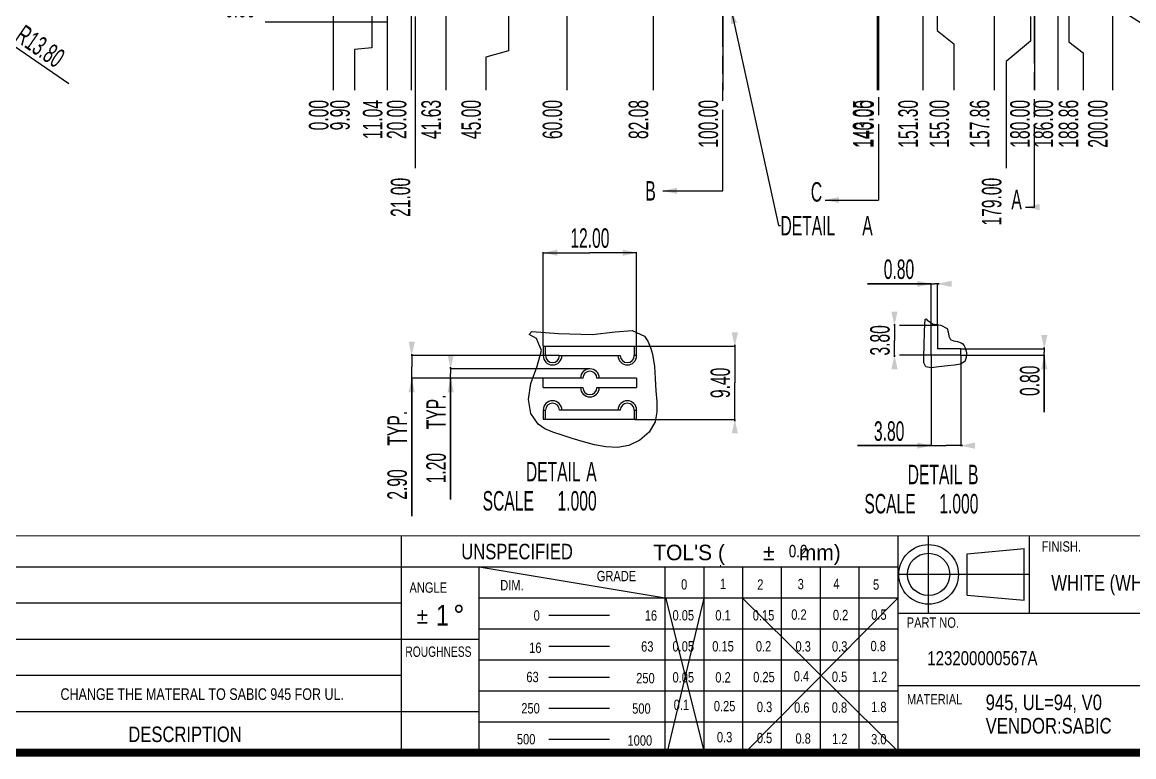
# Model space of a CAD drawing. Header units: millimetres. Extents: x -1 to 407, y -1 to 283.
# Drawn here: x 147.9 to 290.6, y -0.5 to 93.8 of the extents above; entities that cross this region are included whole.
import ezdxf
from ezdxf.enums import TextEntityAlignment as Align

# ---------------------------------------------------------------- set-up
doc = ezdxf.new("R2010")
doc.units = ezdxf.units.MM
doc.header["$LTSCALE"] = 23.1
doc.linetypes.add('PHANTOM', pattern=[0.8, 0.45, -0.05, 0.1, -0.05, 0.1, -0.05])
doc.layers.get('0').update_dxf_attribs({"linetype": 'CONTINUOUS'})
doc.layers.add('_754668', color=7, linetype='CONTINUOUS')
doc.layers.add('DEFAULT_3', color=7, linetype='PHANTOM')
doc.styles.get("Standard").update_dxf_attribs({"font": 'txt', "width": 0.6})
doc.styles.add('TEXTSTYLE_11', font='gdt', dxfattribs={"width": 1.166667})
doc.styles.add('TEXTSTYLE_2', font='txt', dxfattribs={"width": 0.8})
doc.styles.add('TEXTSTYLE_5', font='txt', dxfattribs={"width": 1.011905})
doc.styles.add('TEXTSTYLE_6', font='gdt', dxfattribs={"width": 1.011905})
doc.styles.add('TEXTSTYLE_7', font='txt', dxfattribs={"width": 0.741644})
doc.styles.add('TEXTSTYLE_8', font='txt', dxfattribs={"width": 0.833333})
doc.styles.add('TEXTSTYLE_9', font='gdt', dxfattribs={"width": 0.833333})
doc.dimstyles.new('DIMSTYLE_2', dxfattribs={"dimtxt": 2.5, "dimasz": 1.8, "dimexe": 0.05, "dimexo": 0.0625, "dimtad": 0, "dimtih": 1, "dimtoh": 1, "dimlfac": 2, "dimzin": 0, "dimdsep": 46, "dimtxsty": 'Standard', "dimblk": '_FILLED', "dimblk1": '_FILLED', "dimblk2": '_FILLED', "dimcen": 0.09, "dimadec": 0, "dimazin": 0, "dimtp": 0.01, "dimtm": 0.01, "dimtfac": 1, "dimtofl": 0, "dimtmove": 0, "dimatfit": 3, "dimldrblk": '_FILLED', "dimfxl": 1, "dimtolj": 1, "dimtzin": 0, "dimarcsym": 0})
doc.dimstyles.new('DIMSTYLE_3', dxfattribs={"dimtxt": 2.5, "dimasz": 1.8, "dimexe": 0.05, "dimexo": 0.0625, "dimtad": 1, "dimlfac": 2, "dimzin": 0, "dimdsep": 46, "dimtxsty": 'Standard', "dimblk": '_FILLED', "dimblk1": '_FILLED', "dimblk2": '_FILLED', "dimcen": 0.09, "dimadec": 0, "dimazin": 0, "dimtp": 0.01, "dimtm": 0.01, "dimtfac": 1, "dimtofl": 0, "dimtmove": 0, "dimatfit": 3, "dimldrblk": '_FILLED', "dimfxl": 1, "dimtolj": 1, "dimtzin": 0, "dimarcsym": 0})
doc.dimstyles.new('DIMSTYLE_5', dxfattribs={"dimtxt": 2.5, "dimasz": 1.8, "dimexe": 0.05, "dimexo": 0.0625, "dimtad": 1, "dimzin": 0, "dimdsep": 46, "dimtxsty": 'Standard', "dimblk": '_FILLED', "dimblk1": '_FILLED', "dimblk2": '_FILLED', "dimcen": 0.09, "dimadec": 0, "dimazin": 0, "dimtp": 0.01, "dimtm": 0.01, "dimtfac": 1, "dimtofl": 0, "dimtmove": 0, "dimatfit": 3, "dimldrblk": '_FILLED', "dimfxl": 1, "dimtolj": 1, "dimtzin": 0, "dimarcsym": 0})
doc.dimstyles.get("Standard").update_dxf_attribs({"dimtxt": 2.5, "dimasz": 1.8, "dimexe": 0.05, "dimexo": 0.0625, "dimtad": 1, "dimzin": 0, "dimdsep": 46, "dimtxsty": 'Standard', "dimblk": '_FILLED', "dimblk1": '_FILLED', "dimblk2": '_FILLED', "dimcen": 0.09, "dimadec": 0, "dimazin": 0, "dimtol": 1, "dimtp": 0.01, "dimtm": 0.01, "dimtfac": 1, "dimtofl": 0, "dimtmove": 0, "dimatfit": 3, "dimldrblk": '_FILLED', "dimfxl": 1, "dimtolj": 1, "dimtzin": 0, "dimarcsym": 0})

# ---------------------------------------------------------------- blocks, each defined once
blk = doc.blocks.new('_FILLED')
at = {"color": 0, "linetype": 'ByBlock'}
blk.add_solid([(0, 0), (-1, 0.222), (-1, -0.222)], dxfattribs=at)
blk = doc.blocks.new('*D5')
at = {"color": 2, "linetype": 'Continuous'}
blk.add_line((138.08, 96.84), (153.91, 85.96), dxfattribs=at)
at = {"color": 2, "linetype": 'Continuous', "xscale": 1.8, "yscale": 1.8, "zscale": 1.8, "rotation": 145.5040011884}
blk.add_blockref('_FILLED', (138.08, 96.84), dxfattribs=at)
at = {"color": 2, "linetype": 'Continuous', "width": 0.6}
for s, p in [('4-', (144.38, 93.27)), ('R', (146.85, 91.57)), ('13.80', (148.08, 90.72))]:
    blk.add_text(s, height=2.5, rotation=-34.496, dxfattribs=at).set_placement(p)
blk = doc.blocks.new('*D14')
at = {"color": 2, "linetype": 'Continuous'}
blk.add_line((287.85, 100.69), (287.85, 85.1), dxfattribs=at)
at = {"color": 2, "linetype": 'Continuous', "width": 0.6}
blk.add_text('200.00', height=2.5, rotation=90, dxfattribs=at).set_placement((287.23, 83.85), align=Align.RIGHT)
blk = doc.blocks.new('*D15')
at = {"color": 2, "linetype": 'Continuous'}
blk.add_line((187.85, 100.69), (187.85, 85.1), dxfattribs=at)
at = {"color": 2, "linetype": 'Continuous', "width": 0.6}
blk.add_text('0.00', height=2.5, rotation=90, dxfattribs=at).set_placement((187.23, 83.85), align=Align.RIGHT)
blk = doc.blocks.new('*D16')
at = {"color": 2, "linetype": 'Continuous'}
for p, q in [((192.8, 98.64), (192.8, 90.55)), ((192.8, 90.55), (190.59, 90.35)), ((190.59, 90.35), (190.59, 85.1))]:
    blk.add_line(p, q, dxfattribs=at)
at = {"color": 2, "linetype": 'Continuous', "width": 0.6}
blk.add_text('9.90', height=2.5, rotation=90, dxfattribs=at).set_placement((189.96, 83.85), align=Align.RIGHT)
blk = doc.blocks.new('*D17')
at = {"color": 2, "linetype": 'Continuous'}
blk.add_line((197.85, 118.87), (197.85, 85.1), dxfattribs=at)
at = {"color": 2, "linetype": 'Continuous', "width": 0.6}
blk.add_text('20.00', height=2.5, rotation=90, dxfattribs=at).set_placement((197.23, 83.85), align=Align.RIGHT)
blk = doc.blocks.new('*D18')
at = {"color": 2, "linetype": 'Continuous'}
for p, q in [((210.35, 102.04), (210.35, 90.16)), ((210.35, 90.16), (207.43, 89.34)), ((207.43, 89.34), (207.43, 85.1))]:
    blk.add_line(p, q, dxfattribs=at)
at = {"color": 2, "linetype": 'Continuous', "width": 0.6}
blk.add_text('45.00', height=2.5, rotation=90, dxfattribs=at).set_placement((206.8, 83.85), align=Align.RIGHT)
blk = doc.blocks.new('*D19')
at = {"color": 2, "linetype": 'Continuous'}
blk.add_line((237.85, 98.04), (237.85, 85.1), dxfattribs=at)
at = {"color": 2, "linetype": 'Continuous', "width": 0.6}
blk.add_text('100.00', height=2.5, rotation=90, dxfattribs=at).set_placement((237.23, 83.85), align=Align.RIGHT)
blk = doc.blocks.new('*D20')
at = {"color": 2, "linetype": 'Continuous'}
for p, q in [((265.35, 102.04), (265.35, 92.76)), ((265.35, 92.76), (267.52, 91.04)), ((267.52, 91.04), (267.52, 85.1))]:
    blk.add_line(p, q, dxfattribs=at)
at = {"color": 2, "linetype": 'Continuous', "width": 0.6}
blk.add_text('155.00', height=2.5, rotation=90, dxfattribs=at).set_placement((266.89, 83.85), align=Align.RIGHT)
blk = doc.blocks.new('*D21')
at = {"color": 2, "linetype": 'Continuous'}
blk.add_line((277.85, 119.62), (277.85, 85.1), dxfattribs=at)
at = {"color": 2, "linetype": 'Continuous', "width": 0.6}
blk.add_text('180.00', height=2.5, rotation=90, dxfattribs=at).set_placement((277.23, 83.85), align=Align.RIGHT)
blk = doc.blocks.new('*D22')
at = {"color": 2, "linetype": 'Continuous'}
for p, q in [((282.28, 98.92), (282.28, 91.32)), ((282.28, 91.32), (284.08, 89.89)), ((284.08, 89.89), (284.08, 85.1))]:
    blk.add_line(p, q, dxfattribs=at)
at = {"color": 2, "linetype": 'Continuous', "width": 0.6}
blk.add_text('188.86', height=2.5, rotation=90, dxfattribs=at).set_placement((283.46, 83.85), align=Align.RIGHT)
blk = doc.blocks.new('*D23')
at = {"color": 2, "linetype": 'Continuous'}
blk.add_line((257.85, 95.91), (257.85, 85.1), dxfattribs=at)
at = {"color": 2, "linetype": 'Continuous', "width": 0.6}
blk.add_text('140.00', height=2.5, rotation=90, dxfattribs=at).set_placement((257.23, 83.85), align=Align.RIGHT)
blk = doc.blocks.new('*D24')
at = {"color": 2, "linetype": 'Continuous'}
blk.add_line((217.85, 95.91), (217.85, 85.1), dxfattribs=at)
at = {"color": 2, "linetype": 'Continuous', "width": 0.6}
blk.add_text('60.00', height=2.5, rotation=90, dxfattribs=at).set_placement((217.23, 83.85), align=Align.RIGHT)
blk = doc.blocks.new('*D37')
at = {"color": 2, "linetype": 'Continuous'}
blk.add_line((263.5, 126.05), (263.5, 85.1), dxfattribs=at)
at = {"color": 2, "linetype": 'Continuous', "width": 0.6}
blk.add_text('151.30', height=2.5, rotation=90, dxfattribs=at).set_placement((262.88, 83.85), align=Align.RIGHT)
blk = doc.blocks.new('*D38')
at = {"color": 2, "linetype": 'Continuous'}
for p, q in [((259.38, 143.79), (259.38, 141.67)), ((259.38, 141.67), (257.66, 140.55)), ((257.66, 140.55), (257.66, 85.1))]:
    blk.add_line(p, q, dxfattribs=at)
at = {"color": 2, "linetype": 'Continuous', "width": 0.6}
blk.add_text('143.05', height=2.5, rotation=90, dxfattribs=at).set_placement((257.04, 83.85), align=Align.RIGHT)
blk = doc.blocks.new('*D39')
at = {"color": 2, "linetype": 'Continuous'}
for p, q in [((266.78, 136.92), (266.78, 133.65)), ((266.78, 133.65), (272.68, 115.63)), ((272.68, 115.63), (272.68, 85.1))]:
    blk.add_line(p, q, dxfattribs=at)
at = {"color": 2, "linetype": 'Continuous', "width": 0.6}
blk.add_text('157.86', height=2.5, rotation=90, dxfattribs=at).set_placement((272.05, 83.85), align=Align.RIGHT)
blk = doc.blocks.new('*D40')
at = {"color": 2, "linetype": 'Continuous'}
for p, q in [((208.67, 136.26), (208.67, 131.54)), ((208.67, 131.54), (202.28, 116.7)), ((202.28, 116.7), (202.28, 85.1))]:
    blk.add_line(p, q, dxfattribs=at)
at = {"color": 2, "linetype": 'Continuous', "width": 0.6}
blk.add_text('41.63', height=2.5, rotation=90, dxfattribs=at).set_placement((201.66, 83.85), align=Align.RIGHT)
blk = doc.blocks.new('*D41')
at = {"color": 2, "linetype": 'Continuous'}
blk.add_line((280.85, 131.49), (280.85, 85.1), dxfattribs=at)
at = {"color": 2, "linetype": 'Continuous', "width": 0.6}
blk.add_text('186.00', height=2.5, rotation=90, dxfattribs=at).set_placement((280.23, 83.85), align=Align.RIGHT)
blk = doc.blocks.new('*D49')
at = {"color": 2, "linetype": 'Continuous'}
blk.add_line((194.69, 93.85), (179.1, 93.85), dxfattribs=at)
at = {"color": 2, "linetype": 'Continuous', "width": 0.6}
blk.add_text('0.00', height=2.5, dxfattribs=at).set_placement((177.85, 94.47), align=Align.RIGHT)
blk = doc.blocks.new('*D83')
at = {"color": 2, "linetype": 'Continuous'}
for p, q in [((193.37, 123.49), (193.37, 113.69)), ((193.37, 113.69), (194.78, 113.69)), ((194.78, 113.69), (194.78, 85.1))]:
    blk.add_line(p, q, dxfattribs=at)
at = {"color": 2, "linetype": 'Continuous', "width": 0.6}
blk.add_text('11.04', height=2.5, rotation=90, dxfattribs=at).set_placement((194.16, 83.85), align=Align.RIGHT)
blk = doc.blocks.new('*D87')
at = {"color": 2, "linetype": 'Continuous'}
for p, q in [((216.83, 51.01), (197.87, 51.01)), ((197.92, 51.01), (197.92, 51.21)), ((197.92, 51.21), (197.92, 49.56)), ((197.92, 30.41), (197.92, 49.56)), ((214.73, 48.11), (197.87, 48.11)), ((197.92, 48.11), (197.92, 30.41))]:
    blk.add_line(p, q, dxfattribs=at)
at = {"color": 2, "linetype": 'Continuous', "xscale": 1.8, "yscale": 1.8, "zscale": 1.8}
for p, rotation in [((197.92, 51.01), 270), ((197.92, 48.11), 90)]:
    blk.add_blockref('_FILLED', p, dxfattribs=dict(at, rotation=rotation))
at = {"color": 2, "linetype": 'Continuous', "width": 0.6}
for s, p in [(' TYP.', (197.3, 43.91)), ('2.90', (197.3, 36.41))]:
    blk.add_text(s, height=2.5, rotation=90, dxfattribs=at).set_placement(p, align=Align.RIGHT)
blk = doc.blocks.new('*D88')
at = {"color": 2, "linetype": 'Continuous'}
for p, q in [((220.73, 49.31), (202.87, 49.31)), ((202.92, 49.31), (202.92, 49.51)), ((202.92, 49.51), (202.92, 48.71)), ((202.92, 32.51), (202.92, 48.71)), ((214.73, 48.11), (202.87, 48.11)), ((202.92, 48.11), (202.92, 32.51))]:
    blk.add_line(p, q, dxfattribs=at)
at = {"color": 2, "linetype": 'Continuous', "xscale": 1.8, "yscale": 1.8, "zscale": 1.8}
for p, rotation in [((202.92, 49.31), 270), ((202.92, 48.11), 90)]:
    blk.add_blockref('_FILLED', p, dxfattribs=dict(at, rotation=rotation))
at = {"color": 2, "linetype": 'Continuous', "width": 0.6}
for s, p in [(' TYP.', (202.3, 46.01)), ('1.20', (202.3, 38.51))]:
    blk.add_text(s, height=2.5, rotation=90, dxfattribs=at).set_placement(p, align=Align.RIGHT)
blk = doc.blocks.new('*D89')
at = {"color": 2, "linetype": 'Continuous'}
for p, q in [((214.79, 52.27), (214.79, 64.28)), ((214.79, 64.23), (220.79, 64.23)), ((226.79, 64.23), (220.79, 64.23)), ((226.79, 52.27), (226.79, 64.28))]:
    blk.add_line(p, q, dxfattribs=at)
at = {"color": 2, "linetype": 'Continuous', "xscale": 1.8, "yscale": 1.8, "zscale": 1.8, "rotation": 180}
blk.add_blockref('_FILLED', (214.79, 64.23), dxfattribs=at)
at = {"color": 2, "linetype": 'Continuous', "xscale": 1.8, "yscale": 1.8, "zscale": 1.8}
blk.add_blockref('_FILLED', (226.79, 64.23), dxfattribs=at)
at = {"color": 2, "linetype": 'Continuous', "width": 0.6}
blk.add_text('12.00', height=2.5, dxfattribs=at).set_placement((220.79, 64.86), align=Align.CENTER)
blk = doc.blocks.new('*D90')
at = {"color": 2, "linetype": 'Continuous'}
for p, q in [((226.55, 52.21), (239.44, 52.21)), ((239.39, 52.21), (239.39, 52.41)), ((239.39, 52.41), (239.39, 47.51)), ((239.39, 42.61), (239.39, 47.51)), ((226.55, 42.81), (239.44, 42.81)), ((239.39, 42.81), (239.39, 42.61))]:
    blk.add_line(p, q, dxfattribs=at)
at = {"color": 2, "linetype": 'Continuous', "xscale": 1.8, "yscale": 1.8, "zscale": 1.8}
for p, rotation in [((239.39, 52.21), 270), ((239.39, 42.81), 90)]:
    blk.add_blockref('_FILLED', p, dxfattribs=dict(at, rotation=rotation))
at = {"color": 2, "linetype": 'Continuous', "width": 0.6}
blk.add_text('9.40', height=2.5, rotation=90, dxfattribs=at).set_placement((238.77, 47.51), align=Align.CENTER)
blk = doc.blocks.new('*D91')
at = {"color": 2, "linetype": 'Continuous'}
for p, q in [((259.88, 54.87), (259.88, 55.07)), ((259.88, 55.07), (259.88, 52.97)), ((264.54, 54.87), (260.51, 54.87)), ((259.88, 50.87), (259.88, 52.97)), ((259.88, 51.07), (259.88, 50.87)), ((264.54, 51.07), (260.51, 51.07))]:
    blk.add_line(p, q, dxfattribs=at)
at = {"color": 2, "linetype": 'Continuous', "xscale": 1.8, "yscale": 1.8, "zscale": 1.8}
for p, rotation in [((259.88, 54.87), 270), ((259.88, 51.07), 90)]:
    blk.add_blockref('_FILLED', p, dxfattribs=dict(at, rotation=rotation))
at = {"color": 2, "linetype": 'Continuous', "width": 0.6}
blk.add_text('3.80', height=2.5, rotation=90, dxfattribs=at).set_placement((259.26, 52.97), align=Align.CENTER)
blk = doc.blocks.new('*D92')
at = {"color": 2, "linetype": 'Continuous'}
for p, q in [((264.6, 51.01), (264.6, 39.4)), ((268.4, 51.01), (268.4, 39.4)), ((264.6, 39.45), (255.15, 39.45)), ((255.15, 39.45), (266.5, 39.45)), ((268.6, 39.45), (266.5, 39.45)), ((268.4, 39.45), (268.6, 39.45))]:
    blk.add_line(p, q, dxfattribs=at)
at = {"color": 2, "linetype": 'Continuous', "xscale": 1.8, "yscale": 1.8, "zscale": 1.8}
blk.add_blockref('_FILLED', (264.6, 39.45), dxfattribs=at)
at = {"color": 2, "linetype": 'Continuous', "xscale": 1.8, "yscale": 1.8, "zscale": 1.8, "rotation": 180}
blk.add_blockref('_FILLED', (268.4, 39.45), dxfattribs=at)
at = {"color": 2, "linetype": 'Continuous', "width": 0.6}
blk.add_text('3.80', height=2.5, dxfattribs=at).set_placement((261.15, 40.07), align=Align.RIGHT)
blk = doc.blocks.new('*D93')
at = {"color": 2, "linetype": 'Continuous'}
for p, q in [((264.6, 60.23), (256.41, 60.23)), ((256.41, 60.23), (265, 60.23)), ((264.6, 54.93), (264.6, 60.28)), ((265.6, 60.23), (265, 60.23)), ((265.4, 54.93), (265.4, 60.28)), ((265.4, 60.23), (265.6, 60.23))]:
    blk.add_line(p, q, dxfattribs=at)
at = {"color": 2, "linetype": 'Continuous', "xscale": 1.8, "yscale": 1.8, "zscale": 1.8}
blk.add_blockref('_FILLED', (264.6, 60.23), dxfattribs=at)
at = {"color": 2, "linetype": 'Continuous', "xscale": 1.8, "yscale": 1.8, "zscale": 1.8, "rotation": 180}
blk.add_blockref('_FILLED', (265.4, 60.23), dxfattribs=at)
at = {"color": 2, "linetype": 'Continuous', "width": 0.6}
blk.add_text('0.80', height=2.5, dxfattribs=at).set_placement((262.41, 60.86), align=Align.RIGHT)
blk = doc.blocks.new('*D94')
at = {"color": 2, "linetype": 'Continuous'}
for p, q in [((268.46, 51.87), (279.16, 51.87)), ((279.11, 51.87), (279.11, 52.07)), ((279.11, 52.07), (279.11, 51.47)), ((279.11, 43.73), (279.11, 51.47)), ((268.46, 51.07), (279.16, 51.07)), ((279.11, 51.07), (279.11, 43.73))]:
    blk.add_line(p, q, dxfattribs=at)
at = {"color": 2, "linetype": 'Continuous', "xscale": 1.8, "yscale": 1.8, "zscale": 1.8}
for p, rotation in [((279.11, 51.87), 270), ((279.11, 51.07), 90)]:
    blk.add_blockref('_FILLED', p, dxfattribs=dict(at, rotation=rotation))
at = {"color": 2, "linetype": 'Continuous', "width": 0.6}
blk.add_text('0.80', height=2.5, rotation=90, dxfattribs=at).set_placement((278.48, 49.73), align=Align.RIGHT)
blk = doc.blocks.new('*D106')
at = {"color": 2, "linetype": 'Continuous'}
blk.add_line((198.35, 94.55), (198.35, 75.1), dxfattribs=at)
at = {"color": 2, "linetype": 'Continuous', "width": 0.6}
blk.add_text('21.00', height=2.5, rotation=90, dxfattribs=at).set_placement((197.73, 73.85), align=Align.RIGHT)
blk = doc.blocks.new('*D107')
at = {"color": 2, "linetype": 'Continuous'}
for p, q in [((277.35, 94.55), (277.35, 91.4)), ((277.35, 91.4), (274.23, 88.78)), ((274.23, 88.78), (274.23, 75.1))]:
    blk.add_line(p, q, dxfattribs=at)
at = {"color": 2, "linetype": 'Continuous', "width": 0.6}
blk.add_text('179.00', height=2.5, rotation=90, dxfattribs=at).set_placement((273.6, 73.85), align=Align.RIGHT)
blk = doc.blocks.new('*D115')
at = {"color": 2, "linetype": 'Continuous'}
blk.add_line((228.89, 143.87), (228.89, 85.1), dxfattribs=at)
at = {"color": 2, "linetype": 'Continuous', "width": 0.6}
blk.add_text('82.08', height=2.5, rotation=90, dxfattribs=at).set_placement((228.27, 83.85), align=Align.RIGHT)

msp = doc.modelspace()

# ---------------------------------------------------------------- linework, layer by layer
at = {"color": 7, "linetype": 'Continuous'}
for p, q in [((263.7525, 54.1949), (263.8055, 55.6891)), ((263.8055, 55.6891), (264.0102, 55.7195)), ((264.0102, 55.7195), (264.0233, 55.6776)), ((264.0233, 55.6776), (264.0374, 55.634)), ((224.0356, 54.0464), (226.2364, 54.2321)), ((226.2364, 54.2321), (227.7847, 53.5087)), ((264.0374, 55.634), (264.0532, 55.5906)), ((264.0532, 55.5906), (264.7696, 55.0825)), ((264.7696, 55.0825), (265.8288, 54.9196)), ((265.8288, 54.9196), (266.6296, 54.5171)), ((266.6296, 54.5171), (266.787, 54.0491)), ((213.003, 53.7184), (213.3377, 54.129)), ((213.2982, 53.5702), (213.003, 53.7184)), ((213.6313, 53.3956), (213.2982, 53.5702)), ((213.3377, 54.129), (216.7502, 53.8662)), ((213.9466, 53.1942), (213.6313, 53.3956)), ((214.5856, 51.6907), (213.9466, 53.1942)), ((216.7502, 53.8662), (221.0753, 53.7184)), ((221.0753, 53.7184), (224.0356, 54.0464)), ((227.7847, 53.5087), (228.2195, 52.8627)), ((228.2195, 52.8627), (228.5709, 52.065)), ((263.7096, 52.2413), (263.7525, 54.1949)), ((266.787, 54.0491), (266.8732, 53.5198)), ((266.8732, 53.5198), (267.059, 53.1001)), ((267.059, 53.1001), (267.4477, 52.9064)), ((267.4477, 52.9064), (267.9523, 52.8168)), ((267.9523, 52.8168), (268.4331, 52.6707)), ((214.0284, 49.6772), (214.5856, 51.6907)), ((228.5709, 52.065), (228.833, 51.2024)), ((263.634, 50.9919), (263.7096, 52.2413)), ((268.4331, 52.6707), (268.6493, 52.507)), ((268.6493, 52.507), (268.8188, 52.2871)), ((268.8188, 52.2871), (268.9483, 52.0266)), ((268.9483, 52.0266), (269.1089, 51.3994)), ((269.1089, 51.3994), (269.1007, 50.7735)), ((228.833, 51.2024), (229.096, 49.6143)), ((263.6495, 50.0937), (263.634, 50.9919)), ((263.9243, 49.579), (263.6495, 50.0937)), ((268.9054, 50.2661), (268.3633, 49.9042)), ((269.1007, 50.7735), (268.9054, 50.2661)), ((213.2127, 47.4283), (214.0284, 49.6772)), ((229.096, 49.6143), (229.1835, 48.0572)), ((264.599, 49.445), (263.9243, 49.579)), ((265.5681, 49.554), (264.599, 49.445)), ((266.6725, 49.7079), (265.5681, 49.554)), ((267.5819, 49.7747), (266.6725, 49.7079)), ((268.3633, 49.9042), (267.5819, 49.7747)), ((212.9228, 45.3921), (213.2127, 47.4283)), ((229.1835, 48.0572), (229.2524, 46.4848)), ((229.2524, 46.4848), (229.3648, 45.1294)), ((213.2288, 43.5808), (212.9228, 45.3921)), ((229.3648, 45.1294), (229.3911, 43.7837)), ((214.1562, 42.1866), (213.2288, 43.5808)), ((229.3911, 43.7837), (229.1475, 42.5011)), ((215.0179, 41.6053), (214.1562, 42.1866)), ((216.0269, 41.1754), (215.0179, 41.6053)), ((229.1475, 42.5011), (228.3838, 41.1933)), ((217.0916, 40.8238), (216.0269, 41.1754)), ((218.5343, 40.3656), (217.0916, 40.8238)), ((219.9524, 39.9388), (218.5343, 40.3656)), ((227.2077, 40.1438), (225.7928, 39.4609)), ((228.3838, 41.1933), (227.2077, 40.1438)), ((221.3898, 39.5658), (219.9524, 39.9388)), ((222.851, 39.2903), (221.3898, 39.5658)), ((224.3323, 39.2136), (222.851, 39.2903)), ((225.7928, 39.4609), (224.3323, 39.2136)), ((109.5174, 27.8823), (405.9954, 27.8944)), ((196.5977, 0), (196.5977, 27.8876)), ((260.3406, 0), (260.3406, 27.8876)), ((264.2554, 17.9277), (264.2554, 27.8876)), ((277.1925, 17.9277), (277.1925, 27.8876)), ((269.1961, 25.5636), (276.5285, 26.2276)), ((276.5285, 19.5877), (276.5285, 26.2276)), ((269.1961, 20.2517), (269.1961, 25.5636)), ((109.5409, 23.8988), (260.3406, 23.9036)), ((206.5575, 23.9036), (230.4611, 19.9197)), ((206.5575, 0), (206.5575, 23.9036)), ((230.4611, 0), (230.4611, 23.9036)), ((235.441, 0), (235.441, 23.9036)), ((240.421, 0), (240.421, 23.9036)), ((245.4009, 0), (245.4009, 23.9036)), ((250.3808, 0), (250.3808, 23.9036)), ((255.3607, 0), (255.3607, 23.9036)), ((277.1925, 22.9076), (260.3406, 22.9076)), ((269.1961, 20.2517), (276.5285, 19.5877)), ((139.0364, 19.2557), (196.5977, 19.2557)), ((206.5575, 19.9197), (260.3406, 19.9197)), ((230.5497, 19.8191), (235.4059, 0.2133)), ((235.3973, 19.8527), (230.6709, -0.0426)), ((240.4607, 19.793), (260.4243, 0.0854)), ((260.2323, 19.793), (240.5247, -0.1706)), ((215.5286, 17.6922), (223.3224, 17.6922)), ((260.3406, 17.9277), (325.4116, 17.9277)), ((206.5575, 15.9357), (260.3406, 15.9357)), ((139.0364, 14.6078), (206.5575, 14.6078)), ((215.5286, 13.7083), (223.3224, 13.7083)), ((206.5575, 11.9518), (260.3406, 11.9518)), ((139.0364, 9.9598), (196.5977, 9.9598)), ((215.5286, 9.7244), (223.3224, 9.7244)), ((260.3406, 8.6319), (325.4116, 8.6319)), ((206.5575, 7.9679), (260.3406, 7.9679)), ((215.5286, 5.7404), (223.3224, 5.7404)), ((139.0364, 5.3119), (206.5575, 5.3119)), ((206.5575, 3.9839), (260.3406, 3.9839)), ((215.5286, 1.7565), (223.3224, 1.7565))]:
    msp.add_line(p, q, dxfattribs=at)
at = {"color": 7, "linetype": 'Continuous', "const_width": 1.0331}
msp.add_lwpolyline([(0, 0), (405.9954, 0)], dxfattribs=at)
at = {"color": 7, "linetype": 'Continuous'}
for radius in [3.8276, 2.7193]:
    msp.add_circle((264.2554, 22.9076), radius, dxfattribs=at)
at = {"layer": '_754668', "color": 7, "linetype": 'Continuous'}
for p, q in [((264.6002, 51.0696), (264.6002, 54.8696)), ((265.4002, 54.8696), (264.6002, 54.8696)), ((265.4002, 54.8696), (265.4002, 51.8696)), ((214.7925, 52.2109), (214.7925, 51.0109)), ((214.7925, 52.2109), (226.7925, 52.2109)), ((215.0925, 51.0109), (215.0925, 52.2109)), ((226.4925, 52.2109), (226.4925, 51.0109)), ((226.7925, 51.0109), (226.7925, 52.2109)), ((268.4002, 51.8696), (265.4002, 51.8696)), ((268.4002, 51.0696), (268.4002, 51.8696)), ((215.0925, 51.0109), (214.7925, 51.0109)), ((216.8925, 51.0109), (224.6925, 51.0109)), ((226.7925, 51.0109), (226.4925, 51.0109)), ((268.4002, 51.0696), (264.6002, 51.0696)), ((214.7925, 46.9109), (214.7925, 48.1109)), ((219.8925, 48.1109), (214.7925, 48.1109)), ((226.7925, 48.1109), (221.6925, 48.1109)), ((226.7925, 48.1109), (226.7925, 46.9109)), ((214.7925, 46.9109), (219.8925, 46.9109)), ((221.6925, 46.9109), (226.7925, 46.9109)), ((214.7925, 44.0109), (214.7925, 42.8109)), ((214.7925, 44.0109), (215.0925, 44.0109)), ((226.7925, 42.8109), (214.7925, 42.8109)), ((215.0925, 42.8109), (215.0925, 44.0109)), ((224.6925, 44.0109), (216.8925, 44.0109)), ((226.4925, 44.0109), (226.7925, 44.0109)), ((226.4925, 44.0109), (226.4925, 42.8109)), ((226.7925, 42.8109), (226.7925, 44.0109))]:
    msp.add_line(p, q, dxfattribs=at)
for centre, radius, start, end in [((215.9925, 51.0109), 1.2, 180, 360), ((215.9925, 51.0109), 0.9, 180, 360), ((225.5925, 51.0109), 1.2, 180, 360), ((225.5925, 51.0109), 0.9, 180, 360), ((220.7925, 48.1109), 1.2, 0, 180), ((220.7925, 48.1109), 0.9, 0, 180), ((220.7925, 46.9109), 1.2, 180, 360), ((220.7925, 46.9109), 0.9, 180, 360), ((215.9925, 44.0109), 1.2, 0, 180), ((215.9925, 44.0109), 0.9, 0, 180), ((225.5925, 44.0109), 1.2, 0, 180), ((225.5925, 44.0109), 0.9, 0, 180)]:
    msp.add_arc(centre, radius, start, end, dxfattribs=at)
at = {"layer": 'DEFAULT_3', "color": 7, "linetype": 'PHANTOM'}
for p, q in [((237.8513, 72.1771), (237.8513, 215.6235)), ((277.8513, 70.0915), (277.8513, 215.6235)), ((257.8513, 99.2138), (257.8513, 70.9969))]:
    msp.add_line(p, q, dxfattribs=at)

# ---------------------------------------------------------------- texts
at = {"color": 7, "linetype": 'Continuous', "width": 0.6}
for s, p in [('B', (227.9061, 70.9271)), ('C', (249.1447, 70.7926)), ('A', (274.8834, 69.8119))]:
    msp.add_text(s, height=2.5, dxfattribs=at).set_placement(p)
at = {"color": 2, "linetype": 'Continuous', "width": 0.6}
for s, p in [('DETAIL ', (245.249, 66.4562)), ('A', (255.749, 66.4562))]:
    msp.add_text(s, height=2.5, dxfattribs=at).set_placement(p)
for s, p in [('DETAIL ', (220.1569, 34.8633)), ('A', (221.6569, 34.8633)), ('DETAIL ', (269.1574, 34.4925)), ('B', (270.6574, 34.4925)), ('SCALE ', (214.1569, 31.1133)), ('1.000', (221.6569, 31.1133)), ('SCALE ', (263.1574, 30.7425)), ('1.000', (270.6574, 30.7425))]:
    msp.add_text(s, height=2.5, dxfattribs=at).set_placement(p, align=Align.RIGHT)
at = {"color": 7, "linetype": 'Continuous', "style": 'TEXTSTYLE_2', "width": 0.8}
for s, height, p in [('FINISH.', 1.32798, (281.2904, 25.8382)), ('0.2', 1.60675, (247.5113, 25.1)), ('GRADE', 1.32798, (224.2037, 22.0357)), ('.', 1.328, (237.5651, 23.8985)), ('DIM.', 1.32798, (210.7818, 20.8594)), ('0', 1.328, (232.8915, 20.9597)), ('1', 1.328, (237.8775, 21.0326)), ('2', 1.328, (242.662, 20.9414)), ('3', 1.328, (247.8494, 21.0053)), ('4', 1.328, (252.4325, 21.0509)), ('5', 1.328, (257.5193, 20.9414)), ('0', 1.328, (213.9673, 16.9746)), ('16', 1.32798, (228.6231, 16.9746)), ('0.05', 1.32798, (232.7781, 16.9929)), ('0.1', 1.32798, (237.8775, 16.9929)), ('0.15', 1.32798, (243.0775, 16.9929)), ('0.2', 1.32798, (247.6228, 17.0852)), ('0.2', 1.32798, (252.9613, 17.0294)), ('0.5', 1.32798, (257.8844, 17.0749)), ('63', 1.32798, (228.1573, 12.9896)), ('0.05', 1.32798, (232.7781, 13.0089)), ('0.15', 1.32798, (237.8775, 13.0089)), ('0.2', 1.32798, (243.0775, 13.0089)), ('0.3', 1.32798, (248.1642, 12.9987)), ('0.3', 1.32798, (252.848, 12.9896)), ('0.8', 1.32798, (257.7963, 13.0443)), ('16', 1.32798, (213.7911, 12.8255)), ('63', 1.32798, (213.4259, 9.0684)), ('250', 1.32798, (227.918, 8.9225)), ('0.05', 1.32798, (232.7781, 9.025)), ('0.2', 1.32798, (237.8775, 9.025)), ('0.25', 1.32798, (243.1315, 9.0593)), ('0.4', 1.32798, (247.9376, 9.1687)), ('0.5', 1.32798, (252.8354, 9.1049)), ('1.2', 1.32798, (257.9599, 9.0866)), ('250', 1.32798, (213.1741, 5.0469)), ('500', 1.32798, (227.4018, 5.0195)), ('0.1', 1.32798, (232.5362, 5.4933)), ('0.25', 1.32798, (238.0789, 5.3296)), ('0.3', 1.32798, (243.2034, 5.2202)), ('0.6', 1.32798, (247.9879, 5.1472)), ('0.8', 1.32798, (252.8228, 5.1472)), ('1.8', 1.32798, (257.8718, 5.2202)), ('500', 1.32798, (212.6075, 1.0801)), ('1000', 1.32798, (227.2004, 0.916)), ('0.3', 1.32798, (238.0789, 1.3457)), ('0.5', 1.32798, (243.2034, 1.2362)), ('0.8', 1.32798, (248.1642, 1.1713)), ('1.2', 1.32798, (252.8606, 1.1257)), ('3.0', 1.32798, (257.8718, 1.0801))]:
    msp.add_text(s, height=height, dxfattribs=at).set_placement(p, align=Align.CENTER)
at = {"color": 7, "linetype": 'Continuous'}
for s, height, style, width, p in [('UNSPECIFIED', 1.991968, 'TEXTSTYLE_2', 0.8, (204.2791, 24.8509)), ("TOL'S (", 1.99197, 'TEXTSTYLE_5', 1.011905, (228.9195, 24.7324)), ('   mm)', 1.99197, 'TEXTSTYLE_5', 1.011905, (245.3532, 24.7324)), ('ANGLE', 1.32798, 'TEXTSTYLE_2', 0.8, (197.6311, 20.5558)), ('1', 2.656, 'TEXTSTYLE_8', 0.833333, (201.0464, 16.3408)), ('PART NO.', 1.32798, 'TEXTSTYLE_2', 0.8, (261.4544, 16.051)), ('ROUGHNESS', 1.32798, 'TEXTSTYLE_7', 0.741644, (197.1023, 12.3213)), ('MATERIAL', 1.32798, 'TEXTSTYLE_2', 0.8, (261.4873, 6.2041)), ('DESCRIPTION', 1.991968, 'TEXTSTYLE_2', 0.8, (161.5456, 1.3784))]:
    msp.add_text(s, height=height, dxfattribs=dict(at, style=style, width=width)).set_placement(p)
for s, height, style, p in [('`', 1.992, 'TEXTSTYLE_6', (243.0292, 24.7324)), ('~', 2.656, 'TEXTSTYLE_9', (203.2597, 16.3408)), ('`', 2, 'TEXTSTYLE_11', (198.5442, 16.597))]:
    msp.add_text(s, height=height, dxfattribs=dict(at, style=style)).set_placement(p)
at = {"color": 2, "linetype": 'Continuous', "style": 'TEXTSTYLE_2', "width": 0.8}
for s, p in [('WHITE (WH9A311)', (280.0079, 20.8298)), ('945, UL=94, V0', (271.5854, 5.4732)), ('VENDOR:SABIC ', (271.5854, 2.4732))]:
    msp.add_text(s, height=1.999996, dxfattribs=at).set_placement(p)
for s, height, p in [('123200000567A', 1.799996, (271.1686, 11.2509)), ('CHANGE THE MATERAL TO SABIC 945 FOR UL.', 1.5, (171.0352, 6.7801))]:
    msp.add_text(s, height=height, dxfattribs=at).set_placement(p, align=Align.CENTER)

# ---------------------------------------------------------------- dimensions: what is measured, and where the dimension line sits
at = {"color": 2, "linetype": 'Continuous'}
for feature_location, offset, dtype, origin, picture, middle in [((228.8933, 143.8745), (0, -58.7765), 1, (187.8513, 143.937), '*D115', (227.0183, 80.098)), ((259.3763348028, 143.7854585461), (-1.7153578017, -58.6875), 0, (187.8513348028, 143.8479585461), '*D38', (255.7859770011, 79.3479585461)), ((266.7814355751, 136.9154585461), (5.8941001482, -51.8175), 0, (187.8513348028, 136.9779585461), '*D39', (270.8005357233, 79.3479585461)), ((208.6662238805, 136.2554585461), (-6.3814117447, -51.1575), 0, (187.8513348028, 136.3179585461), '*D40', (200.4098121358, 80.0979585461)), ((280.8511, 131.4855), (0, -46.3875), 1, (187.8513, 131.548), '*D41', (278.9761, 79.348)), ((263.5008, 126.049), (0, -40.951), 1, (187.8513, 126.1115), '*D37', (261.6258, 79.348)), ((193.3713348028, 123.4854585461), (1.4123553475, -38.3875), 0, (187.8513348028, 123.5479585461), '*D83', (192.9086901503, 80.0979585461)), ((277.8513, 119.6155), (0, -34.5175), 1, (187.8513, 119.678), '*D21', (275.9763, 79.348)), ((197.8513, 118.8655), (0, -33.7675), 1, (187.8513, 118.928), '*D17', (195.9763, 80.098)), ((210.3513348028, 102.0354585461), (-2.9220683661, -16.9375), 0, (187.8513348028, 102.0979585461), '*D18', (205.5542664367, 80.0979585461)), ((265.3513348028, 102.0354585461), (2.1643900395, -16.9375), 0, (187.8513348028, 102.0979585461), '*D20', (265.6407248423, 79.3479585461)), ((187.8513348028, 100.6854585461), (0, -15.5875), 1, (187.8513348028, 100.7479585461), '*D15', (185.9763348028, 80.8479585461)), ((287.8513, 100.6855), (0, -15.5875), 1, (187.8513, 100.748), '*D14', (285.9763, 79.348)), ((192.8013348028, 98.6354585461), (-2.2151098533, -13.5375), 0, (187.8513348028, 98.6979585461), '*D16', (188.7112249495, 80.8479585461)), ((282.2813348028, 98.9154585461), (1.7990210025, -13.8175), 0, (187.8513348028, 98.9779585461), '*D22', (282.2053558053, 79.3479585461)), ((194.6888348028, 93.8479585461), (-15.5875, 0), 0, (194.7513348028, 93.8479585461), '*D49', (174.8513348028, 95.7229585461)), ((237.8513, 98.0355), (0, -12.9375), 1, (187.8513, 98.098), '*D19', (235.9763, 79.348)), ((257.8513, 95.9105), (0, -10.8125), 1, (187.8513, 95.973), '*D23', (255.9763, 79.348)), ((217.8513, 95.9105), (0, -10.8125), 1, (187.8513, 95.973), '*D24', (215.9763, 80.098)), ((198.3513, 94.5542), (0, -19.4562), 1, (187.8513, 94.6167), '*D106', (196.4763, 70.098)), ((277.3513348028, 94.5542028778), (-3.1248135951, -19.4562443317), 0, (187.8513348028, 94.6167028778), '*D107', (272.3515212077, 69.3479585461))]:
    dim = msp.add_ordinate_dim(feature_location=feature_location, offset=offset, dtype=dtype, origin=origin, dimstyle='DIMSTYLE_2', override={"dimtad": 1, "dimtih": 0, "dimtoh": 0}, dxfattribs=at)
    dim.commit()
    dim.dimension.update_dxf_attribs({"geometry": picture, "text_midpoint": middle})
dim = msp.add_radius_dim(center=(132.3936, 100.748), mpoint=(138.0804, 96.8402), text='4-R<>', dimstyle='DIMSTYLE_3', override={"dimpost": '<>'}, dxfattribs=at)
dim.commit()
dim.dimension.update_dxf_attribs({"geometry": '*D5', "text_midpoint": (150.028, 90.905), "dimtype": 164})
for base, p1, p2, picture, middle in [((226.7925, 64.2321), (214.7925, 52.2109), (226.7925, 52.2109), '*D89', (220.7925, 64.2321)), ((268.4002, 39.445), (264.6002, 51.0696), (268.4002, 51.0696), '*D92', (258.1514, 39.445))]:
    dim = msp.add_linear_dim(base=base, p1=p1, p2=p2, dimstyle='DIMSTYLE_5', dxfattribs=at)
    dim.commit()
    dim.dimension.update_dxf_attribs({"geometry": picture, "text_midpoint": middle, "dimtype": 160})
for base, p1, p2, angle, picture, middle in [((264.6002, 60.2349), (265.4002, 54.8696), (264.6002, 54.8696), 180, '*D93', (259.4099, 60.2349)), ((259.8846, 51.0696), (264.6002, 54.8696), (264.6002, 51.0696), 270, '*D91', (259.8846, 52.9696)), ((239.3911, 42.8109), (226.4925, 52.2109), (226.4925, 42.8109), 270, '*D90', (239.3911, 47.5109)), ((279.1089, 51.0696), (268.4002, 51.8696), (268.3996, 51.0696), 270, '*D94', (279.1089, 46.7324))]:
    dim = msp.add_linear_dim(base=base, p1=p1, p2=p2, angle=angle, dimstyle='DIMSTYLE_5', dxfattribs=at)
    dim.commit()
    dim.dimension.update_dxf_attribs({"geometry": picture, "text_midpoint": middle, "dimtype": 160})
for base, p1, p2, angle, picture, middle in [((197.9228, 48.1109), (216.8925, 51.0109), (214.7925, 48.1109), 270, '*D87', (197.9228, 37.1648)), ((202.9228, 49.3109), (214.7925, 48.1109), (220.7925, 49.3109), 90, '*D88', (202.9228, 39.264))]:
    dim = msp.add_linear_dim(base=base, p1=p1, p2=p2, angle=angle, text='<> TYP.', dimstyle='DIMSTYLE_5', dxfattribs=at)
    dim.commit()
    dim.dimension.update_dxf_attribs({"geometry": picture, "text_midpoint": middle, "dimtype": 160})

# ---------------------------------------------------------------- leaders
for points in [[(284.1055, 98.509), (294.6726, 91.7143), (294.9226, 91.7143)], [(238.908, 95.4425), (244.999, 67.7062), (245.249, 67.7062)]]:
    msp.add_leader(points, dimstyle='Standard', override={"dimtad": 0}, dxfattribs=at)
at = {"color": 7, "linetype": 'Continuous'}
for points in [[(230.1561, 72.1771), (237.8513, 72.1771)], [(250.98, 70.9969), (257.8513, 70.9969)], [(276.71, 70.0915), (277.8513, 70.0915)]]:
    msp.add_leader(points, dimstyle='Standard', override={"dimtad": 0}, dxfattribs=at)

doc.saveas('drawing.dxf')
